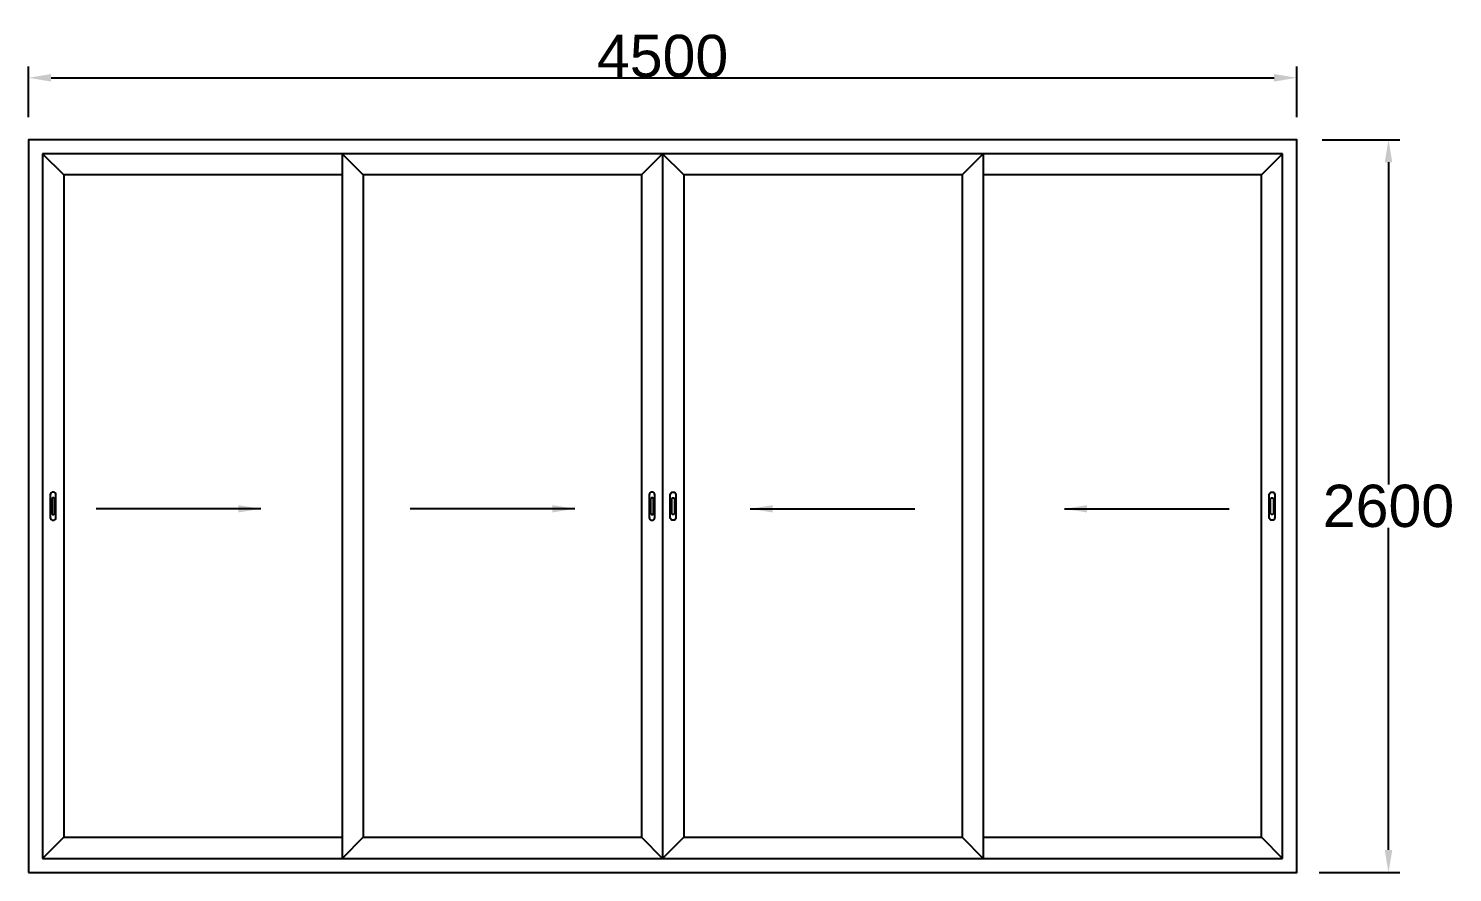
# Model space of a CAD drawing. Header units: inches. Extents: x -138455 to 599497, y -747149 to 13167.
# Drawn here: x 184591 to 189644, y -41272 to -38278 of the extents above; entities that cross this region are included whole.
import ezdxf

# ---------------------------------------------------------------- set-up
doc = ezdxf.new("R2010")
doc.units = ezdxf.units.IN
doc.header["$MEASUREMENT"] = 0
doc.header["$PDMODE"] = 35
doc.header["$PDSIZE"] = -3
doc.styles.get("Standard").update_dxf_attribs({"font": 'arial.ttf'})
doc.dimstyles.get("Standard").update_dxf_attribs({"dimtxt": 80, "dimasz": 70, "dimexe": 40, "dimexo": 80, "dimgap": 0, "dimtad": 1, "dimtih": 1, "dimtoh": 1, "dimdec": 0, "dimzin": 0, "dimdsep": 46, "dimtxsty": 'Standard', "dimcen": 0.09, "dimadec": 0, "dimazin": 0, "dimtfac": 1, "dimtdec": 0, "dimtofl": 0, "dimtmove": 0, "dimatfit": 3, "dimfxl": 0, "dimtolj": 1, "dimtzin": 0, "dimarcsym": 0})

# ---------------------------------------------------------------- blocks, each defined once
blk = doc.blocks.new('*D94')
at = {"color": 0, "lineweight": -2, "transparency": 16777216}
for p, q in [((184590.7, -38592.4), (184590.7, -38412.5)), ((184670.7, -38452.5), (189010.7, -38452.5)), ((189090.7, -38592.4), (189090.7, -38412.5))]:
    blk.add_line(p, q, dxfattribs=at)
at = {"color": 0, "transparency": 16777216}
for points in [[(184670.7, -38439.2), (184670.7, -38465.9), (184590.7, -38452.5)], [(189010.7, -38439.2), (189010.7, -38465.9), (189090.7, -38452.5)]]:
    blk.add_solid(points, dxfattribs=at)
at = {"layer": 'Defpoints', "color": 0, "transparency": 16777216}
for p in [(189090.7, -38452.5), (184590.7, -38672.4), (189090.7, -38672.4)]:
    blk.add_point(p, dxfattribs=at)
at = {"color": 0, "transparency": 16777216, "insert": (186840.7, -38376), "char_height": 150, "attachment_point": 5}
blk.add_mtext('\\A1;4500', dxfattribs=at)
blk = doc.blocks.new('*D95')
at = {"color": 0, "lineweight": -2, "transparency": 16777216}
for p, q in [((189180.8, -38672.4), (189456.5, -38672.4)), ((189416.5, -38752.4), (189416.5, -39895.8)), ((189416.5, -41192.4), (189416.5, -40049)), ((189170.7, -41272.4), (189456.5, -41272.4))]:
    blk.add_line(p, q, dxfattribs=at)
at = {"color": 0, "transparency": 16777216}
for points in [[(189403.2, -38752.4), (189429.9, -38752.4), (189416.5, -38672.4)], [(189403.2, -41192.4), (189429.9, -41192.4), (189416.5, -41272.4)]]:
    blk.add_solid(points, dxfattribs=at)
at = {"layer": 'Defpoints', "color": 0, "transparency": 16777216}
for p in [(189100.8, -38672.4), (189090.7, -41272.4), (189416.5, -41272.4)]:
    blk.add_point(p, dxfattribs=at)
at = {"color": 0, "transparency": 16777216, "insert": (189416.5, -39972.4), "char_height": 150, "attachment_point": 5}
blk.add_mtext('\\A1;2600', dxfattribs=at)
blk = doc.blocks.new('123z')
at = {"color": 0}
for points in [[(94078.4, 52755), (94078.4, 52755, 0.414214), (94088.4, 52765), (94088.4, 52845, 0.414214), (94078.4, 52855), (94078.4, 52855, 0.414214), (94068.4, 52845), (94068.4, 52765, 0.414214)], [(94078.4, 52775), (94078.4, 52775, 0.414214), (94083.4, 52780), (94083.4, 52830, 0.414214), (94078.4, 52835), (94078.4, 52835, 0.414214), (94073.4, 52830), (94073.4, 52780, 0.414214)]]:
    blk.add_lwpolyline(points, format="xyb", close=True, dxfattribs=at)
blk = doc.blocks.new('nx1')
for p, q in [((189040.7, -38722.4), (184640.7, -38722.4)), ((184640.7, -38722.4), (184640.7, -41222.4)), ((184715.7, -38797.4), (184640.7, -38722.4)), ((185703.2, -38722.4), (185703.2, -41222.4)), ((185778.2, -38797.4), (185703.2, -38722.4)), ((186765.7, -38797.4), (186840.7, -38722.4)), ((186840.7, -38722.4), (186840.7, -41222.4)), ((186915.7, -38797.4), (186840.7, -38722.4)), ((187903.2, -38797.4), (187978.2, -38722.4)), ((187978.2, -38722.4), (187978.2, -41222.4)), ((188965.7, -38797.4), (189040.7, -38722.4)), ((189040.7, -41222.4), (189040.7, -38722.4)), ((185703.2, -38797.4), (184715.7, -38797.4)), ((184715.7, -38797.4), (184715.7, -41147.4)), ((186765.7, -38797.4), (185778.2, -38797.4)), ((185778.2, -38797.4), (185778.2, -41147.4)), ((186765.7, -38797.4), (186765.7, -41147.4)), ((187903.2, -38797.4), (186915.7, -38797.4)), ((186915.7, -38797.4), (186915.7, -41147.4)), ((187903.2, -38797.4), (187903.2, -41147.4)), ((188965.7, -38797.4), (187978.2, -38797.4)), ((188965.7, -41147.4), (188965.7, -38797.4)), ((184715.7, -41147.4), (184640.7, -41222.4)), ((184715.7, -41147.4), (185703.2, -41147.4)), ((185778.2, -41147.4), (185703.2, -41222.4)), ((185778.2, -41147.4), (186765.7, -41147.4)), ((186765.7, -41147.4), (186840.7, -41222.4)), ((186915.7, -41147.4), (186840.7, -41222.4)), ((186915.7, -41147.4), (187903.2, -41147.4)), ((187903.2, -41147.4), (187978.2, -41222.4)), ((187978.2, -41147.4), (188965.7, -41147.4)), ((188965.7, -41147.4), (189040.7, -41222.4)), ((184640.7, -41222.4), (189040.7, -41222.4))]:
    blk.add_line(p, q)
blk.add_lwpolyline([(184590.7, -41272.4), (189090.7, -41272.4), (189090.7, -38672.4), (184590.7, -38672.4)], close=True)
for p in [(90599.8, -92777.4), (92724.8, -92777.4)]:
    blk.add_blockref('123z', p)
at = {"xscale": -1, "rotation": 359.9999999999529}
blk.add_blockref('123z', (280956.6, -92777.4), dxfattribs=at)
at = {"xscale": -1}
blk.add_blockref('123z', (283081.6, -92777.4), dxfattribs=at)
dim = blk.add_linear_dim(base=(189090.7, -38452.5), p1=(184590.7, -38672.4), p2=(189090.7, -38672.4), dimstyle='Standard', override={"dimtxt": 150, "dimasz": 80})
dim.commit()
dim.dimension.update_dxf_attribs({"geometry": '*D94', "text_midpoint": (186840.7, -38376)})
dim = blk.add_linear_dim(base=(189416.5, -41272.4), p1=(189100.8, -38672.4), p2=(189090.7, -41272.4), angle=90, dimstyle='Standard', override={"dimtxt": 150, "dimasz": 80})
dim.commit()
dim.dimension.update_dxf_attribs({"geometry": '*D95', "text_midpoint": (189416.5, -39972.4)})
for points in [[(185414.9, -39981.8), (184830.7, -39981.8)], [(186529.7, -39981.8), (185945.5, -39981.8)], [(187151.7, -39981.8), (187736, -39981.8)], [(188266.5, -39981.8), (188850.8, -39981.8)]]:
    blk.add_leader(points, dimstyle='Standard', override={"dimtxt": 150, "dimasz": 80, "dimgap": 0, "dimtad": 0})

msp = doc.modelspace()

# ---------------------------------------------------------------- block references
msp.add_blockref('nx1', (0, 0))

doc.saveas('drawing.dxf')
